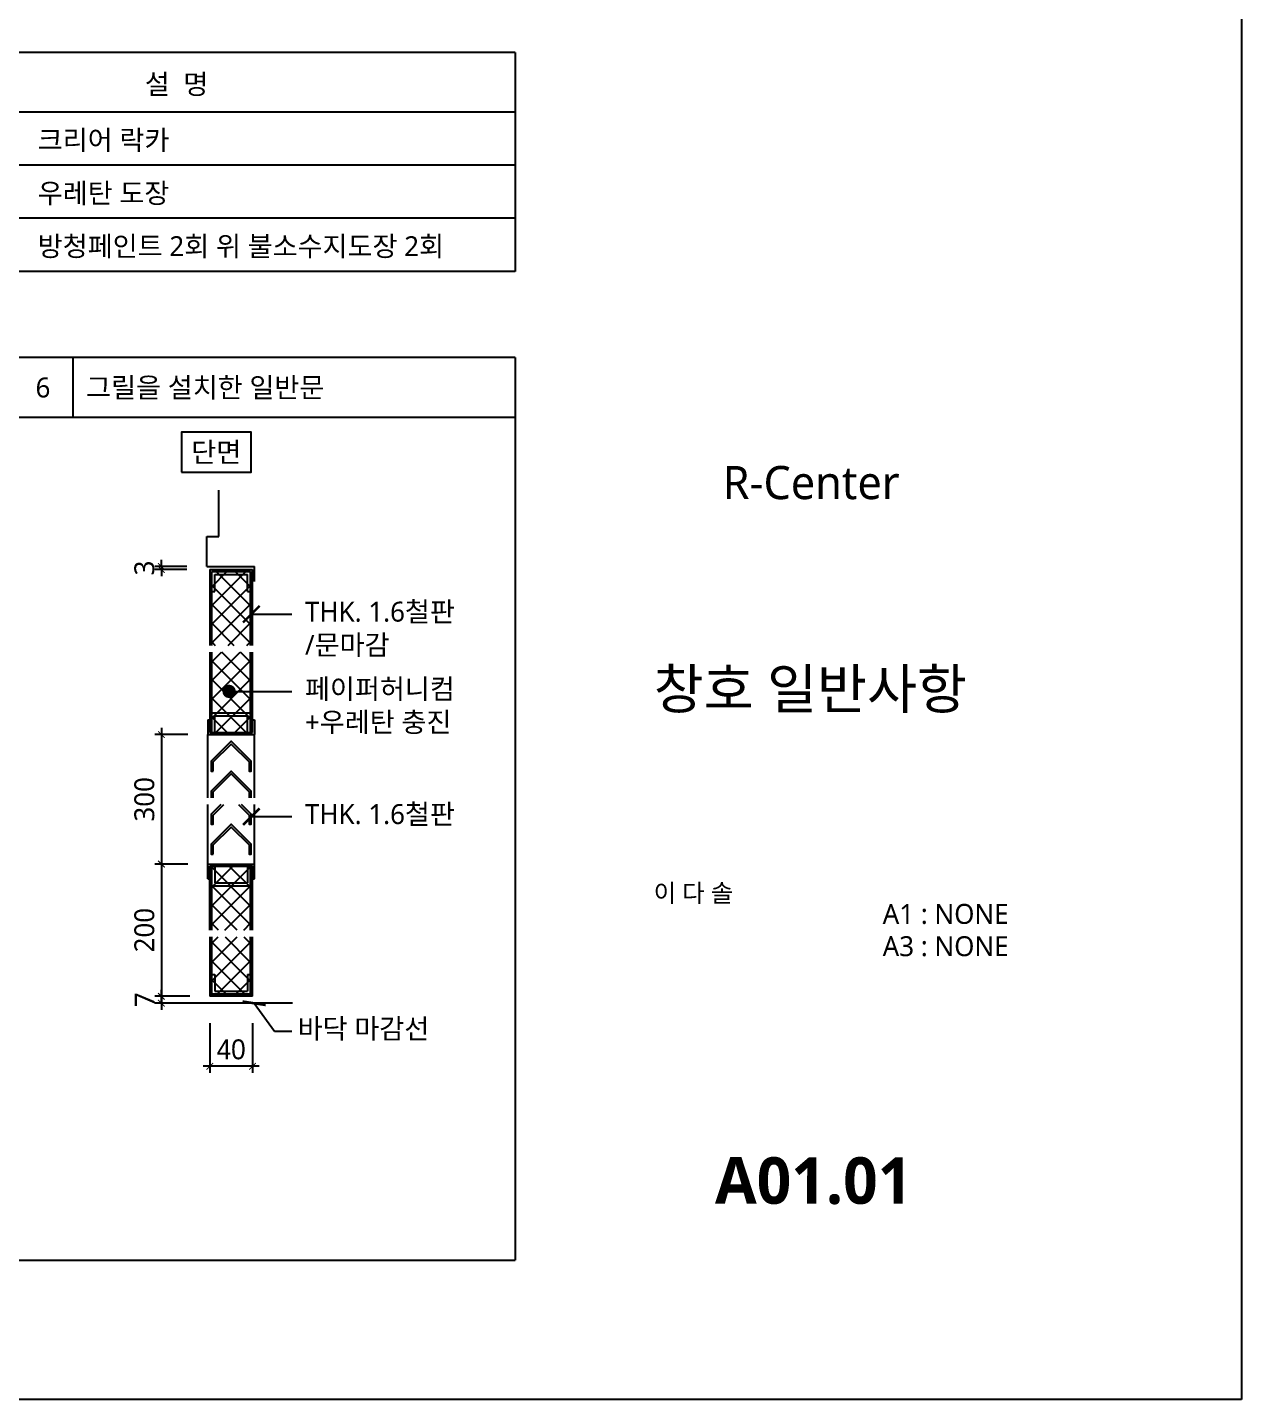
# Model space of a CAD drawing. Header units: inches. Extents: x 10 to 84110, y 29113 to 88513.
# Drawn here: x 65809 to 84110, y 29113 to 49788 of the extents above; entities that cross this region are included whole.
import ezdxf
from ezdxf.enums import TextEntityAlignment as Align

# ---------------------------------------------------------------- set-up
doc = ezdxf.new("R2010")
doc.units = ezdxf.units.IN
doc.header["$MEASUREMENT"] = 0
doc.layers.get('Defpoints').update_dxf_attribs({"color": 137})
for name, color, linetype in [('21', 4, 'Continuous'), ('31', 7, 'Continuous'), ('33', 7, 'Continuous'), ('DIM-INT', 7, 'Continuous'), ('ELE-4', 4, 'Continuous'), ('ELE-7', 7, 'Continuous'), ('HAT', 5, 'Continuous'), ('SHT', 5, 'Continuous'), ('SYM-LEAD', 6, 'Continuous'), ('TEXT', 3, 'Continuous'), ('TXT', 3, 'Continuous')]:
    doc.layers.add(name, color=color, linetype=linetype)
doc.styles.add('ARIAL', font='malgun.ttf')
doc.styles.add('굴림체(옥산)', font='malgun.ttf')
doc.styles.add('맑은고딕', font='malgun.ttf')
doc.styles.add('맑은고딕B', font='malgunbd.ttf')
doc.styles.add('스타일1', font='malgun.ttf')
doc.styles.add('스타일2', font='malgunbd.ttf')
doc.dimstyles.new('CJA', dxfattribs={"dimscale": 300, "dimtxt": 2.7, "dimasz": 1, "dimexe": 2, "dimexo": 3, "dimgap": 1, "dimtad": 1, "dimdec": 0, "dimzin": 1, "dimdsep": 46, "dimlunit": 6, "dimtxsty": '굴림체(옥산)', "dimblk": 'CJDOT', "dimcen": 0.09, "dimdle": 1, "dimclrd": 256, "dimclre": 256, "dimclrt": 3, "dimadec": 0, "dimazin": 0, "dimtfac": 1, "dimtdec": 0, "dimtix": 1, "dimtmove": 2, "dimatfit": 3, "dimldrblk": 'CJDOT', "dimfxl": 1, "dimtolj": 1, "dimtzin": 1, "dimarcsym": 0})
doc.dimstyles.new('DIM-QD 1', dxfattribs={"dimtxt": 3, "dimasz": 1.5, "dimexe": 1, "dimexo": 0, "dimgap": 1, "dimtad": 1, "dimdec": 3, "dimdsep": 46, "dimtxsty": 'ARIAL', "dimblk1": 'ARCHTICK', "dimblk2": 'ARCHTICK', "dimsah": 1, "dimcen": 0, "dimclrd": 256, "dimclre": 256, "dimclrt": 3, "dimazin": 2, "dimtfac": 1, "dimtdec": 3, "dimtix": 1, "dimtmove": 2, "dimatfit": 3, "dimldrblk": 'ARCHTICK', "dimfxl": 1, "dimtolj": 1, "dimtzin": 0, "dimarcsym": 0})
pattern_1 = [(45, (-1550.52, 29206.76), (-141.42136, 141.42136), []), (135, (-1550.52, 29206.76), (-141.42136, -141.42136), [])]

# ---------------------------------------------------------------- blocks, each defined once
blk = doc.blocks.new('_ARCHTICK')
at = {"color": 0, "linetype": 'ByBlock', "const_width": 0.15}
blk.add_lwpolyline([(-0.5, -0.5), (0.5, 0.5)], dxfattribs=at)
blk = doc.blocks.new('*D217')
at = {"layer": 'Defpoints', "color": 0, "transparency": 16777216}
for p in [(67827, 35189), (68557, 35189), (68527, 35084)]:
    blk.add_point(p, dxfattribs=at)
at = {"layer": 'DIM-INT', "color": 7, "lineweight": -2, "transparency": 16777216}
for p, q in [((68257, 35189), (67727, 35189)), ((67827, 35189), (67827, 35289)), ((67827, 35084), (67827, 35189)), ((68227, 35084), (67727, 35084)), ((67827, 35084), (67827, 34984))]:
    blk.add_line(p, q, dxfattribs=at)
at = {"layer": 'DIM-INT', "color": 7, "lineweight": -2, "transparency": 16777216, "xscale": 100, "yscale": 100, "zscale": 100}
for p, rotation in [((67827, 35189), 270), ((67827, 35084), 90)]:
    blk.add_blockref('_ARCHTICK', p, dxfattribs=dict(at, rotation=rotation))
at = {"layer": 'DIM-INT', "color": 3, "transparency": 16777216, "insert": (67577, 35137), "char_height": 300, "attachment_point": 5, "rotation": 90, "style": '맑은고딕'}
blk.add_mtext('\\A1;7 ', dxfattribs=at)
blk = doc.blocks.new('CJDOT')
blk.add_line((-2, 0), (2, 0))
at = {"const_width": 0.5}
blk.add_lwpolyline([(-0.25, 0, 1), (0.25, 0, 1)], format="xyb", close=True, dxfattribs=at)
blk = doc.blocks.new('*D218')
at = {"layer": 'Defpoints', "color": 0, "transparency": 16777216}
for p in [(67827, 41621), (68512, 41666), (68512, 41621)]:
    blk.add_point(p, dxfattribs=at)
at = {"layer": 'DIM-INT', "color": 7, "lineweight": -2, "transparency": 16777216}
for p, q in [((67827, 41666), (67827, 41766)), ((68212, 41666), (67727, 41666)), ((68212, 41621), (67727, 41621)), ((67827, 41666), (67827, 41621)), ((67827, 41621), (67827, 41521))]:
    blk.add_line(p, q, dxfattribs=at)
at = {"layer": 'DIM-INT', "color": 7, "lineweight": -2, "transparency": 16777216, "xscale": 100, "yscale": 100, "zscale": 100}
for p, rotation in [((67827, 41666), 270), ((67827, 41621), 90)]:
    blk.add_blockref('_ARCHTICK', p, dxfattribs=dict(at, rotation=rotation))
at = {"layer": 'DIM-INT', "color": 3, "transparency": 16777216, "insert": (67572, 41643), "char_height": 300, "attachment_point": 5, "rotation": 90, "style": '맑은고딕'}
blk.add_mtext('\\A1;3 ', dxfattribs=at)
blk = doc.blocks.new('*D219')
at = {"layer": 'Defpoints', "color": 0, "transparency": 16777216}
for p in [(68557, 35084), (69202, 35084), (68557, 34134)]:
    blk.add_point(p, dxfattribs=at)
at = {"layer": 'DIM-INT', "color": 7, "lineweight": -2, "transparency": 16777216}
for p, q in [((68557, 34784), (68557, 34034)), ((69202, 34784), (69202, 34034)), ((69302, 34134), (68457, 34134))]:
    blk.add_line(p, q, dxfattribs=at)
at = {"layer": 'DIM-INT', "color": 7, "lineweight": -2, "transparency": 16777216, "xscale": 100, "yscale": 100, "zscale": 100, "rotation": 180}
blk.add_blockref('_ARCHTICK', (68557, 34134), dxfattribs=at)
at = {"layer": 'DIM-INT', "color": 7, "lineweight": -2, "transparency": 16777216, "xscale": 100, "yscale": 100, "zscale": 100}
blk.add_blockref('_ARCHTICK', (69202, 34134), dxfattribs=at)
at = {"layer": 'DIM-INT', "color": 3, "transparency": 16777216, "insert": (68879, 34388), "char_height": 300, "attachment_point": 5, "style": '맑은고딕'}
blk.add_mtext('\\A1;\\f굴림|b0|i0|c129|p49;40', dxfattribs=at)
blk = doc.blocks.new('*D220')
at = {"layer": 'Defpoints', "color": 0, "transparency": 16777216}
for p in [(68527, 37182), (67827, 35189), (68557, 35189)]:
    blk.add_point(p, dxfattribs=at)
at = {"layer": 'DIM-INT', "color": 7, "lineweight": -2, "transparency": 16777216}
for p, q in [((67827, 37282), (67827, 35089)), ((68227, 37182), (67727, 37182)), ((68257, 35189), (67727, 35189))]:
    blk.add_line(p, q, dxfattribs=at)
at = {"layer": 'DIM-INT', "color": 7, "lineweight": -2, "transparency": 16777216, "xscale": 100, "yscale": 100, "zscale": 100}
for p, rotation in [((67827, 37182), 90), ((67827, 35189), 270)]:
    blk.add_blockref('_ARCHTICK', p, dxfattribs=dict(at, rotation=rotation))
at = {"layer": 'DIM-INT', "color": 3, "transparency": 16777216, "insert": (67572, 36186), "char_height": 300, "attachment_point": 5, "rotation": 90, "style": '맑은고딕'}
blk.add_mtext('\\A1;200', dxfattribs=at)
blk = doc.blocks.new('*D221')
at = {"layer": 'Defpoints', "color": 0, "transparency": 16777216}
for p in [(68527, 39132), (67827, 37182), (68527, 37182)]:
    blk.add_point(p, dxfattribs=at)
at = {"layer": 'DIM-INT', "color": 7, "lineweight": -2, "transparency": 16777216}
for p, q in [((68227, 39132), (67727, 39132)), ((67827, 39232), (67827, 37082)), ((68227, 37182), (67727, 37182))]:
    blk.add_line(p, q, dxfattribs=at)
at = {"layer": 'DIM-INT', "color": 7, "lineweight": -2, "transparency": 16777216, "xscale": 100, "yscale": 100, "zscale": 100}
for p, rotation in [((67827, 39132), 90), ((67827, 37182), 270)]:
    blk.add_blockref('_ARCHTICK', p, dxfattribs=dict(at, rotation=rotation))
at = {"layer": 'DIM-INT', "color": 3, "transparency": 16777216, "insert": (67572, 38157), "char_height": 300, "attachment_point": 5, "rotation": 90, "style": '맑은고딕'}
blk.add_mtext('\\A1;300', dxfattribs=at)
blk = doc.blocks.new('TITLE')
at = {"layer": 'TXT', "color": 4, "style": '스타일2'}
for tag, height, p in [('TITLE1', 6, (776, 116.69)), ('TITLE2', 6, (776, 107.09)), ('TITLE3', 6, (776, 97.38)), ('A0.00', 7, (775.56, 32.33))]:
    blk.add_attdef(tag, text='', height=height, dxfattribs=at).set_placement(p, align=Align.MIDDLE_CENTER)
at = {"layer": 'TXT', "color": 3, "style": '스타일1'}
for tag, p in [('NAME-1', (752.37, 76.33)), ('NAME-2', (752.37, 67.33)), ('NAME-3', (752.37, 58.33)), ('NAME-4', (752.37, 49.33))]:
    blk.add_attdef(tag, text='', height=2.7, dxfattribs=at).set_placement(p, align=Align.MIDDLE_LEFT)
for tag, p in [('SCALE-A1', (796.39, 73.17)), ('SCALE-A3', (796.39, 68.31)), ('DATE', (797.36, 53.01))]:
    blk.add_attdef(tag, text='', height=3, dxfattribs=at).set_placement(p, align=Align.MIDDLE)

msp = doc.modelspace()

# ---------------------------------------------------------------- hatches: boundary and pattern name
at = {"layer": 'HAT'}
h = msp.add_hatch(dxfattribs=at)
h.set_pattern_fill('ANSI37', color=9, scale=200, style=0)
h.set_pattern_definition(pattern_1)
h.paths.add_polyline_path([(69171.9, 41590.8), (68586.9, 41590.8), (68586.9, 40476.5), (69171.9, 40476.5)])
h = msp.add_hatch(dxfattribs=at)
h.set_pattern_fill('ANSI37', color=9, scale=200, style=0)
h.set_pattern_definition(pattern_1)
h.paths.add_polyline_path([(69171.9, 40376.5), (68586.9, 40376.5), (68586.9, 39162.2), (69171.9, 39162.2)])
h = msp.add_hatch(dxfattribs=at)
h.set_pattern_fill('ANSI37', color=9, scale=200, style=0)
h.set_pattern_definition(pattern_1)
h.paths.add_polyline_path([(69171.9, 37152.2), (68586.9, 37152.2), (68586.9, 36185.7), (69171.9, 36185.7)])
h = msp.add_hatch(dxfattribs=at)
h.set_pattern_fill('ANSI37', color=9, scale=200, style=0)
h.set_pattern_definition(pattern_1)
h.paths.add_polyline_path([(69171.9, 36085.7), (68586.9, 36085.7), (68586.9, 35189.2), (69171.9, 35189.2)])

# ---------------------------------------------------------------- linework, layer by layer
at = {"layer": '21'}
for p, q in [((68526.9, 39357.2), (68526.9, 39132.2)), ((68526.9, 39357.2), (68556.9, 39357.2)), ((69201.9, 39357.2), (69231.9, 39357.2)), ((69231.9, 39357.2), (69231.9, 39132.2)), ((68526.9, 39132.2), (69231.9, 39132.2)), ((68556.9, 39162.2), (69201.9, 39162.2)), ((68526.9, 37182.2), (69231.9, 37182.2)), ((68526.9, 36957.2), (68526.9, 37182.2)), ((68556.9, 37152.2), (69201.9, 37152.2)), ((69231.9, 36957.2), (69231.9, 37182.2)), ((68526.9, 36957.2), (68556.9, 36957.2)), ((69201.9, 36957.2), (69231.9, 36957.2))]:
    msp.add_line(p, q, dxfattribs=at)
at = {"layer": '21', "color": 9}
for p, q in [((68526.9, 38177.2), (68526.9, 39132.2)), ((69231.9, 38177.2), (69231.9, 39132.2)), ((68526.9, 37182.2), (68526.9, 38077.2)), ((69231.9, 37182.2), (69231.9, 38077.2))]:
    msp.add_line(p, q, dxfattribs=at)
at = {"layer": '21'}
for points in [[(68609.4, 38582.2), (68609.4, 38719.8), (68879.4, 38989.8), (69149.4, 38719.8), (69149.4, 38582.2), (69179.4, 38582.2), (69179.4, 38732.2), (68879.4, 39032.2), (68579.4, 38732.2), (68579.4, 38582.2)], [(68609.4, 37332.2), (68609.4, 37469.8), (68879.4, 37739.8), (69149.4, 37469.8), (69149.4, 37332.2), (69179.4, 37332.2), (69179.4, 37482.2), (68879.4, 37782.2), (68579.4, 37482.2), (68579.4, 37332.2)]]:
    msp.add_lwpolyline(points, close=True, dxfattribs=at)
for points in [[(69179.4, 38177.2), (69179.4, 38282.2), (68879.4, 38582.2), (68579.4, 38282.2), (68579.4, 38177.2)], [(68609.4, 38177.2), (68609.4, 38269.8), (68879.4, 38539.8), (69149.4, 38269.8), (69149.4, 38177.2)], [(68724.4, 38077.2), (68579.4, 37932.2), (68579.4, 37782.2), (68609.4, 37782.2), (68609.4, 37919.8), (68766.8, 38077.2)], [(68992, 38077.2), (69149.4, 37919.8), (69149.4, 37782.2), (69179.4, 37782.2), (69179.4, 37932.2), (69034.4, 38077.2)]]:
    msp.add_lwpolyline(points, dxfattribs=at)
at = {"layer": '31', "color": 3, "linetype": 'Continuous'}
for p, q in [((68631.9, 41545.8), (69126.9, 41545.8)), ((68631.9, 41290.8), (68631.9, 41545.8)), ((69126.9, 41290.8), (69126.9, 41545.8)), ((68586.9, 41290.8), (68631.9, 41290.8)), ((69126.9, 41290.8), (69171.9, 41290.8)), ((68586.9, 39462.2), (69171.9, 39462.2)), ((68631.9, 39417.2), (69126.9, 39417.2)), ((68631.9, 39162.2), (68631.9, 39417.2)), ((69126.9, 39162.2), (69126.9, 39417.2)), ((68586.9, 39162.2), (68631.9, 39162.2)), ((69126.9, 39162.2), (69171.9, 39162.2)), ((68586.9, 37152.2), (68631.9, 37152.2)), ((68631.9, 37152.2), (68631.9, 36897.2)), ((69126.9, 37152.2), (69171.9, 37152.2)), ((69126.9, 37152.2), (69126.9, 36897.2)), ((68586.9, 36852.2), (69171.9, 36852.2)), ((68631.9, 36897.2), (69126.9, 36897.2)), ((68586.9, 35519.2), (68631.9, 35519.2)), ((68631.9, 35519.2), (68631.9, 35264.2)), ((69126.9, 35519.2), (69171.9, 35519.2)), ((69126.9, 35519.2), (69126.9, 35264.2)), ((69171.9, 35219.2), (68586.9, 35219.2)), ((68631.9, 35264.2), (69126.9, 35264.2))]:
    msp.add_line(p, q, dxfattribs=at)
at = {"layer": '33', "color": 4, "linetype": 'Continuous'}
for p, q in [((68691.9, 42115.8), (68691.9, 42816.7)), ((68511.9, 41665.8), (68511.9, 42115.8)), ((68511.9, 42115.8), (68691.9, 42115.8)), ((68511.9, 41665.8), (69231.9, 41665.8)), ((69231.9, 41440.8), (69231.9, 41665.8)), ((69802.6, 35084.2), (68156.9, 35084.2))]:
    msp.add_line(p, q, dxfattribs=at)
at = {"layer": '33', "color": 7, "linetype": 'Continuous'}
for p, q in [((68556.9, 41620.8), (68556.9, 40476.5)), ((68556.9, 41620.8), (69201.9, 41620.8)), ((68586.9, 41590.8), (69171.9, 41590.8)), ((68586.9, 40476.5), (68586.9, 41590.8)), ((69171.9, 40476.5), (69171.9, 41590.8)), ((69201.9, 40476.5), (69201.9, 41620.8)), ((68556.9, 40376.5), (68556.9, 39162.2)), ((68586.9, 39162.2), (68586.9, 40376.5)), ((69171.9, 39162.2), (69171.9, 40376.5)), ((69201.9, 39162.2), (69201.9, 40376.5)), ((68556.9, 36185.7), (68556.9, 37152.2)), ((68586.9, 36185.7), (68586.9, 37152.2)), ((69171.9, 36185.7), (69171.9, 37152.2)), ((69201.9, 36185.7), (69201.9, 37152.2)), ((68556.9, 36085.7), (68556.9, 35189.2)), ((68586.9, 35189.2), (68586.9, 36085.7)), ((69171.9, 35189.2), (69171.9, 36085.7)), ((69201.9, 35189.2), (69201.9, 36085.7)), ((69201.9, 35189.2), (68556.9, 35189.2))]:
    msp.add_line(p, q, dxfattribs=at)
at = {"layer": 'DIM-INT'}
msp.add_lwpolyline([(84109.5, 29112.7), (9.5, 29112.7), (9.5, 88512.7), (84109.5, 88512.7)], close=True, dxfattribs=at)
at = {"layer": 'ELE-4'}
for p, q in [((73159.5, 49412), (27759.5, 49412)), ((73159.5, 49412), (73159.5, 46112)), ((73159.5, 46112), (27759.5, 46112)), ((73159.5, 44812.7), (27759.5, 44812.7)), ((73159.5, 44812.7), (73159.5, 31212.7)), ((27759.5, 31212.7), (73159.5, 31212.7))]:
    msp.add_line(p, q, dxfattribs=at)
at = {"layer": 'ELE-7'}
for p, q in [((73159.5, 48512), (27759.5, 48512)), ((73159.5, 47712), (39259.5, 47712)), ((73159.5, 46912), (39259.5, 46912)), ((66492.9, 44812.7), (66492.9, 43912.7)), ((73159.5, 43912.7), (27759.5, 43912.7))]:
    msp.add_line(p, q, dxfattribs=at)
msp.add_lwpolyline([(68130.2, 43088.2), (69180.2, 43088.2), (69180.2, 43688.2), (68130.2, 43688.2), (68130.2, 43088.2)], dxfattribs=at)

# ---------------------------------------------------------------- block references
at = {"layer": 'TEXT'}
ref = msp.add_blockref('TITLE', (9.5, 29112.7), dxfattribs=dict(at, xscale=100, yscale=100, zscale=100))
ref.add_attrib('TITLE2', '창호 일반사항', dxfattribs={"layer": 'SHT', "color": 4, "height": 600, "style": '맑은고딕B'}).set_placement((77609.5, 39821.3), align=Align.MIDDLE_CENTER)
ref.add_attrib('NAME-1', '이 다 솔', dxfattribs={"color": 3, "height": 270, "style": '맑은고딕'}).set_placement((75246.7, 36746), align=Align.MIDDLE_LEFT)
ref.add_attrib('SCALE-A1', 'A1 : NONE', dxfattribs={"layer": 'SHT', "color": 3, "height": 300, "style": '맑은고딕'}).set_placement((79648.6, 36429.9), align=Align.MIDDLE)
ref.add_attrib('SCALE-A3', 'A3 : NONE', dxfattribs={"layer": 'SHT', "color": 3, "height": 300, "style": '맑은고딕'}).set_placement((79648.6, 35943.5), align=Align.MIDDLE)
ref.add_attrib('A0.00', 'A01.01', dxfattribs={"layer": 'SHT', "color": 4, "height": 700, "style": '맑은고딕B'}).set_placement((77659.5, 32412.7), align=Align.MIDDLE_CENTER)

# ---------------------------------------------------------------- texts
at = {"layer": 'TEXT', "style": '맑은고딕'}
for s, p in [('설  명', (67578.1, 48933.6)), ('크리어 락카', (65964.2, 48091.9)), ('우레탄 도장', (65964.2, 47291.9)), ('방청페인트 2회 위 불소수지도장 2회', (65964.2, 46491.9)), ('그릴을 설치한 일반문', (66692.9, 44362.7))]:
    msp.add_text(s, height=300, dxfattribs=at).set_placement(p, align=Align.MIDDLE_LEFT)
at = {"layer": 'TEXT'}
for s, height, style, p in [('6', 300, '맑은고딕', (66042.9, 44362.7)), ('단면', 300, '맑은고딕', (68655.2, 43388.2)), ('R-Center', 500, '스타일1', (77621.9, 42930.5))]:
    msp.add_text(s, height=height, dxfattribs=dict(at, style=style)).set_placement(p, align=Align.MIDDLE_CENTER)
at = {"layer": 'TEXT', "color": 3, "style": '맑은고딕'}
for s, p in [('THK. 1.6철판', (69992, 40834.7)), ('/문마감', (69992, 40334.7)), ('페이퍼허니컴', (69992, 39671.4)), ('+우레탄 충진', (69992, 39171.4)), ('THK. 1.6철판', (69992, 37784.6)), ('바닥 마감선', (69882, 34551.7))]:
    msp.add_text(s, height=300, dxfattribs=at).set_placement(p)

# ---------------------------------------------------------------- dimensions: what is measured, and where the dimension line sits
at = {"layer": 'DIM-INT'}
for base, p1, p2, angle, text, picture, middle in [((67826.9, 41620.8), (68511.9, 41665.8), (68511.9, 41620.8), 90, '3 ', '*D218', (67571.9, 41643.3)), ((67826.9, 37182.2), (68526.9, 39132.2), (68526.9, 37182.2), 90, '300', '*D221', (67571.9, 38157.2)), ((67826.9, 35189.2), (68526.9, 37182.2), (68556.9, 35189.2), 90, '200', '*D220', (67571.9, 36185.7)), ((67826.9, 35189.2), (68526.9, 35084.2), (68556.9, 35189.2), 90, '7 ', '*D217', (67576.9, 35136.7)), ((68556.9, 34134.2), (69201.9, 35084.2), (68556.9, 35084.2), 180, '\\f굴림|b0|i0|c129|p49;40', '*D219', (68879.4, 34388.2))]:
    dim = msp.add_linear_dim(base=base, p1=p1, p2=p2, angle=angle, text=text, dimstyle='CJA', override={"dimscale": 100, "dimtxt": 3, "dimexe": 1, "dimlunit": 2, "dimtxsty": '맑은고딕', "dimblk1": 'ARCHTICK', "dimblk2": 'ARCHTICK', "dimsah": 1, "dimclrd": 7, "dimclre": 7}, dxfattribs=at)
    dim.commit()
    dim.dimension.update_dxf_attribs({"geometry": picture, "text_midpoint": middle})

# ---------------------------------------------------------------- leaders
at = {"layer": 'SYM-LEAD', "color": 6}
for points, override in [([(69183.1, 40946.8), (69697.3, 40946.8), (69796, 40946.8)], {"dimscale": 100, "dimasz": 2.5, "dimtad": 0, "dimclrd": 6}), ([(68848.1, 39783.5), (69279.6, 39783.5), (69796, 39783.5)], {"dimscale": 100, "dimasz": 2, "dimtad": 0, "dimclrd": 6, "dimldrblk": 'DOT'}), ([(69183.1, 37896.7), (69697.3, 37896.7), (69796, 37896.7)], {"dimscale": 100, "dimasz": 2.5, "dimtad": 0, "dimclrd": 6}), ([(69225.1, 35084.2), (69532.8, 34663.8), (69796, 34663.8)], {"dimscale": 100, "dimasz": 2.5, "dimtad": 0, "dimclrd": 6})]:
    msp.add_leader(points, dimstyle='DIM-QD 1', override=override, dxfattribs=at)

doc.saveas('drawing.dxf')
